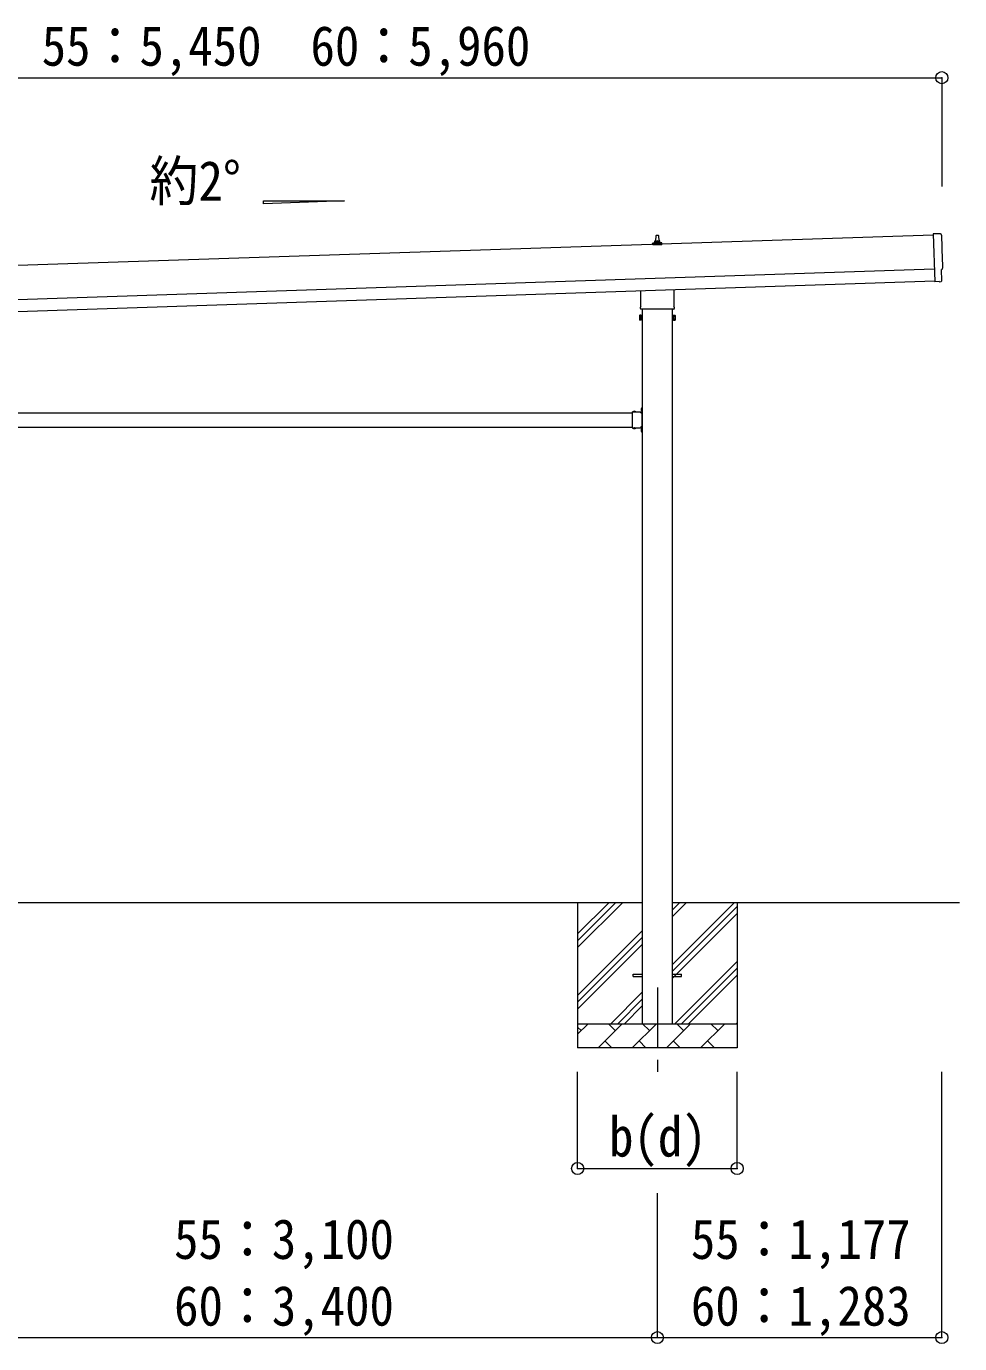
# Model space of a CAD drawing. Units: millimetres at full size, sheet at 1:50; details may follow other scales. Extents: x -14053 to 14053, y -9700 to 9700.
# Drawn here: x 317 to 4179, y -5979 to -528 of the extents above; entities that cross this region are included whole.
import ezdxf
from ezdxf.enums import TextEntityAlignment as Align

# ---------------------------------------------------------------- set-up
doc = ezdxf.new("R2010")
doc.units = ezdxf.units.MM
doc.header["$LTSCALE"] = 50
doc.header["$PDMODE"] = 32
doc.header["$PDSIZE"] = 50
doc.linetypes.add('CHAIN1', pattern=[8, 5, -1, 1, -1])
doc.linetypes.add('USER3', pattern=[4, 3, -1])
for name, color, linetype, lineweight in [('0-1_Defpoints', 7, 'CHAIN1', 9), ('0-2_TEXT1', 4, 'Continuous', 9), ('0-3_SHAPE', 7, 'Continuous', 9), ('0-7_PARTS2', 7, 'Continuous', 9), ('0-8_TABLE1', 6, 'Continuous', 9)]:
    doc.layers.add(name, color=color, linetype=linetype, lineweight=lineweight)
doc.styles.add('ＭＳ ゴシック', font='')
doc.styles.get('ＭＳ ゴシック').set_extended_font_data('MS Gothic')

msp = doc.modelspace()

# ---------------------------------------------------------------- linework, layer by layer
at = {"layer": '0-1_Defpoints'}
msp.add_line((2928.59, -4504.9), (2928.59, -4853.9), dxfattribs=at)
at = {"layer": '0-2_TEXT1'}
for p, q in [((4069.95, -1391.82), (-1313.06, -1571.25)), ((2922.59, -1417.31), (2923.31, -1393.78)), ((2924.31, -1392.81), (2932.86, -1392.81)), ((2933.86, -1393.78), (2934.59, -1417.31)), ((4069.78, -1386.73), (4076.41, -1585.48)), ((4099.95, -1387.31), (4069.78, -1386.73)), ((2910.34, -1432.81), (2910.34, -1425.09)), ((2946.84, -1432.81), (2910.34, -1432.81)), ((2910.72, -1424.31), (2946.45, -1424.31)), ((2911.1, -1424.12), (2917.82, -1422.49)), ((2918.2, -1422.31), (2938.97, -1422.31)), ((2918.59, -1421.52), (2918.59, -1417.31)), ((2919.59, -1417.31), (2937.59, -1417.31)), ((2938.59, -1421.52), (2938.59, -1417.31)), ((2946.07, -1424.12), (2939.35, -1422.49)), ((2946.84, -1432.81), (2946.84, -1425.09)), ((-1308.39, -1711.18), (4074.62, -1531.74)), ((4104.1, -1534.15), (4104.61, -1534.13)), ((4105.67, -1581.15), (4104.1, -1534.15)), ((-1306.73, -1761.15), (4076.28, -1581.71)), ((2860.29, -1686.79), (2860.29, -1622.25)), ((2996.89, -1617.69), (2996.89, -1686.79)), ((4094.59, -1583.97), (4076.41, -1585.48)), ((4095.28, -1584.58), (4094.59, -1583.97)), ((4096.03, -1584.83), (4102.93, -1584.23)), ((2854.59, -1725.07), (2855.35, -1723.75)), ((2854.59, -1725.07), (2854.59, -1742.07)), ((2854.59, -1742.07), (2855.35, -1743.38)), ((2861.59, -1723.75), (2855.35, -1723.75)), ((2861.59, -1728.66), (2855.35, -1728.66)), ((2861.59, -1738.47), (2855.35, -1738.47)), ((2861.59, -1743.38), (2855.35, -1743.38)), ((2858.59, -1695.57), (2858.59, -1690.07)), ((2996.52, -1699.07), (2860.65, -1699.07)), ((2861.59, -1743.38), (2861.59, -1723.75)), ((2861.59, -1724.37), (2864.09, -1724.37)), ((2864.09, -1742.77), (2861.59, -1742.77)), ((2866.09, -1699.07), (2866.09, -4654.9)), ((2991.09, -4654.9), (2991.09, -1699.07)), ((2991.09, -1744.07), (2993.09, -1744.07)), ((2995.59, -1724.37), (2993.09, -1724.37)), ((2993.09, -1742.77), (2995.59, -1742.77)), ((2995.59, -1743.38), (2995.59, -1723.75)), ((2995.59, -1723.75), (3001.83, -1723.75)), ((2995.59, -1728.66), (3001.83, -1728.66)), ((2995.59, -1738.47), (3001.83, -1738.47)), ((2995.59, -1743.38), (3001.83, -1743.38)), ((2998.59, -1690.07), (2998.59, -1695.57)), ((3002.59, -1725.07), (3001.83, -1723.75)), ((3002.59, -1742.07), (3001.83, -1743.38)), ((3002.59, -1725.07), (3002.59, -1742.07)), ((2824.09, -2123.9), (2824.09, -2189.9)), ((2824.09, -2123.9), (2864.09, -2123.9)), ((2827.19, -2123.39), (2827.19, -2123.9)), ((2863.58, -2108), (2864.09, -2108)), ((2864.09, -2103.9), (2866.09, -2103.9)), ((2864.09, -2103.9), (2864.09, -2123.9)), ((2866.09, -2110.9), (2864.09, -2110.9)), ((2866.09, -2116.9), (2864.09, -2116.9)), ((-66.91, -2126.9), (2824.09, -2126.9)), ((2860.09, -2126.9), (2865.59, -2126.9)), ((2864.09, -2127.9), (2864.09, -2185.9)), ((2865.59, -2126.9), (2865.59, -2186.9)), ((-66.91, -2186.9), (2824.09, -2186.9)), ((2824.09, -2189.9), (2864.09, -2189.9)), ((2827.19, -2190.41), (2827.19, -2189.9)), ((2860.09, -2186.9), (2865.59, -2186.9)), ((2864.09, -2187.9), (2860.09, -2187.9)), ((2863.58, -2194), (2864.09, -2194)), ((2864.09, -2189.9), (2864.09, -2209.9)), ((2866.09, -2196.9), (2864.09, -2196.9)), ((2866.09, -2202.9), (2864.09, -2202.9)), ((2864.09, -2209.9), (2866.09, -2209.9)), ((2828.59, -4450.4), (2866.09, -4450.4)), ((2828.59, -4459.4), (2828.59, -4450.4)), ((2828.59, -4459.4), (2866.09, -4459.4)), ((2991.09, -4450.4), (3028.59, -4450.4)), ((2991.09, -4459.4), (3028.59, -4459.4)), ((3028.59, -4459.4), (3028.59, -4450.4))]:
    msp.add_line(p, q, dxfattribs=at)
msp.add_lwpolyline([(2864.09, -1744.07), (2864.09, -1723.07), (2866.09, -1723.07), (2866.09, -1744.07)], close=True, dxfattribs=at)
for points in [[(2993.09, -1744.07), (2993.09, -1723.07), (2991.09, -1723.07)], [(2827.19, -2123.39), (2838.99, -2123.39), (2838.99, -2123.9)], [(2863.58, -2108), (2863.58, -2119.8), (2864.09, -2119.8)], [(2864.09, -2127.9), (2860.09, -2127.9), (2860.09, -2125.9), (2864.09, -2125.9)], [(2827.19, -2190.41), (2838.99, -2190.41), (2838.99, -2189.9)], [(2864.09, -2185.9), (2860.09, -2185.9), (2860.09, -2187.9)], [(2863.58, -2194), (2863.58, -2205.8), (2864.09, -2205.8)]]:
    msp.add_lwpolyline(points, dxfattribs=at)
at = {"layer": '0-2_TEXT1', "linetype": 'USER3'}
for points in [[(2830.59, -2121.29), (2831.94, -2124.07), (2833.09, -2124.68)], [(2835.59, -2121.29), (2834.23, -2124.07), (2833.09, -2124.68)], [(2861.48, -2111.4), (2864.25, -2112.76), (2864.86, -2113.9)], [(2861.48, -2116.4), (2864.25, -2115.05), (2864.86, -2113.9)], [(2830.59, -2192.51), (2831.94, -2189.73), (2833.09, -2189.12)], [(2835.59, -2192.51), (2834.23, -2189.73), (2833.09, -2189.12)], [(2861.48, -2197.4), (2864.25, -2198.76), (2864.86, -2199.9)], [(2861.48, -2202.4), (2864.25, -2201.05), (2864.86, -2199.9)]]:
    msp.add_lwpolyline(points, dxfattribs=at)
at = {"layer": '0-2_TEXT1'}
for centre, radius, start, end in [((2922.67, -1417.94), 4.13, 90, 171.17633), ((2924.31, -1393.81), 1, 90, 178.60509), ((2931.92, -1417.31), 4.83, 133.60282, 180), ((2925.25, -1417.31), 4.83, 0, 46.39718), ((2932.86, -1393.81), 1, 1.39491, 90), ((2934.5, -1417.94), 4.13, 8.82367, 90), ((4099.87, -1391.81), 4.5, 1.09537, 88.91326), ((2911.34, -1425.09), 1, 103.62699, 180), ((2917.59, -1421.52), 1, 283.62699, 0), ((2919.59, -1418.31), 1, 90, 180), ((2937.59, -1418.31), 1, 0, 90), ((2939.59, -1421.52), 1, 180, 256.37301), ((2945.84, -1425.09), 1, 0, 76.37301), ((4104.46, -1529.63), 4.5, 271.90915, 2.73345), ((4095.94, -1583.83), 1, 228.4071, 274.90505), ((2862.59, -1690.07), 4, 125.09963, 180), ((2994.59, -1690.07), 4, 0, 54.90037), ((2858.93, -1726.21), 4.34, 145.61575, 214.38425), ((2870.83, -1733.57), 16.24, 162.41205, 197.58795), ((2858.93, -1740.93), 4.34, 145.61575, 214.38425), ((2862.59, -1695.57), 4, 180, 194.47751), ((2862.59, -1695.57), 4, 194.47751, 241.04498), ((2994.59, -1695.57), 4, 298.95502, 345.52249), ((2994.59, -1695.57), 4, 345.52249, 0), ((2998.24, -1726.21), 4.34, 325.61575, 34.38425), ((2986.35, -1733.57), 16.24, 342.41205, 17.58795), ((2998.24, -1740.93), 4.34, 325.61575, 34.38425), ((2833.09, -2129.13), 8.23, 44.2189, 135.7811), ((2869.32, -2113.9), 8.23, 134.2189, 225.7811), ((2864.09, -2123.9), 2, 270, 0), ((2833.09, -2184.67), 8.23, 224.2189, 315.7811), ((2869.32, -2199.9), 8.23, 134.2189, 225.7811), ((2864.09, -2189.9), 2, 0, 90)]:
    msp.add_arc(centre, radius, start, end, dxfattribs=at)
for centre, major_axis, ratio, start_param, end_param in [((8866.9, -1301.95), (-4760.73, -158.69), 0.99863, 6.2686928, 6.2976566), ((4102.67, -1581.24), (2.25, -2), 0.9974, 5.5252311, 7.0411395)]:
    msp.add_ellipse(centre, major_axis=major_axis, ratio=ratio, start_param=start_param, end_param=end_param, dxfattribs=at)
at = {"layer": '0-3_SHAPE'}
for p, q in [((2866.09, -4154.9), (-108.91, -4154.9)), ((2598.59, -4154.9), (2598.59, -4754.9)), ((2598.59, -4339.95), (2783.64, -4154.9)), ((2598.59, -4311.67), (2755.35, -4154.9)), ((2598.59, -4283.38), (2727.07, -4154.9)), ((4179.47, -4154.9), (2991.09, -4154.9)), ((2991.09, -4410), (3246.19, -4154.9)), ((2991.09, -4212.01), (3048.2, -4154.9)), ((2991.09, -4183.73), (3019.91, -4154.9)), ((2991.09, -4438.28), (3258.59, -4170.78)), ((3258.59, -4154.9), (3258.59, -4754.9)), ((2991.09, -4466.57), (3258.59, -4199.07)), ((2598.59, -4537.94), (2866.09, -4270.44)), ((2598.59, -4566.23), (2866.09, -4298.73)), ((2598.59, -4594.51), (2866.09, -4327.01)), ((3000.74, -4654.9), (3258.59, -4397.06)), ((3029.03, -4654.9), (3258.59, -4425.34)), ((3057.31, -4654.9), (3258.59, -4453.63)), ((2736.19, -4654.9), (2866.09, -4525)), ((2764.47, -4654.9), (2866.09, -4553.28)), ((2792.75, -4654.9), (2866.09, -4581.57)), ((2598.59, -4654.9), (3258.59, -4654.9)), ((2598.59, -4697.79), (2641.48, -4654.9)), ((2612.93, -4683.45), (2598.59, -4669.11)), ((2682.9, -4754.9), (2782.9, -4654.9)), ((2754.35, -4683.45), (2725.79, -4654.9)), ((2824.32, -4754.9), (2924.32, -4654.9)), ((2895.77, -4683.45), (2867.22, -4654.9)), ((2965.74, -4754.9), (3065.74, -4654.9)), ((3037.19, -4683.45), (3008.64, -4654.9)), ((3107.17, -4754.9), (3207.17, -4654.9)), ((3178.61, -4683.45), (3150.06, -4654.9)), ((3255.3, -4654.9), (3258.59, -4651.62)), ((2711.45, -4726.35), (2740.01, -4754.9)), ((2852.88, -4726.35), (2881.43, -4754.9)), ((2994.3, -4726.35), (3022.85, -4754.9)), ((3135.72, -4726.35), (3164.27, -4754.9)), ((3258.59, -4754.9), (2598.59, -4754.9))]:
    msp.add_line(p, q, dxfattribs=at)
at = {"layer": '0-7_PARTS2', "color": 4}
for p, q in [((1297.95, -1249.71), (1633.95, -1249.71)), ((1297.95, -1262.13), (1297.95, -1249.71)), ((1633.95, -1249.71), (1297.95, -1262.13))]:
    msp.add_line(p, q, dxfattribs=at)
at = {"layer": '0-8_TABLE1'}
for p, q in [((-1344.06, -740.79), (4105.61, -740.79)), ((4105.61, -740.79), (4105.61, -1190.79)), ((2598.59, -5253.9), (2598.59, -4853.9)), ((3258.59, -5253.9), (3258.59, -4853.9)), ((4105.61, -5953.9), (4105.61, -4853.9)), ((2598.59, -5253.9), (3258.59, -5253.9)), ((2928.59, -5953.9), (2928.59, -5355.9))]:
    msp.add_line(p, q, dxfattribs=at)
msp.add_lwpolyline([(-171.41, -5953.9), (2928.59, -5953.9), (4105.61, -5953.9)], dxfattribs=at)
for p in [(4105.61, -740.79), (2598.59, -5253.9), (3258.59, -5253.9), (2928.59, -5953.9), (4105.61, -5953.9)]:
    msp.add_point(p, dxfattribs=at)

# ---------------------------------------------------------------- texts
at = {"layer": '0-7_PARTS2', "style": 'ＭＳ ゴシック', "width": 0.9}
msp.add_text('約2°', height=165, dxfattribs=at).set_placement((826.87, -1299.77), align=Align.BOTTOM_LEFT)
at = {"layer": '0-8_TABLE1', "color": 7, "style": 'ＭＳ ゴシック', "width": 0.9}
for s, p in [('55：5,450\u300060：5,960', (380.78, -740.79)), ('b(d)', (2728.59, -5253.9)), ('55：3,100', (928.59, -5677.86)), ('55：1,177', (3067.1, -5677.86)), ('60：3,400', (928.59, -5953.9)), ('60：1,283', (3067.1, -5953.9))]:
    msp.add_text(s, height=165, dxfattribs=at).set_placement(p, align=Align.BOTTOM_LEFT)

doc.saveas('drawing.dxf')
